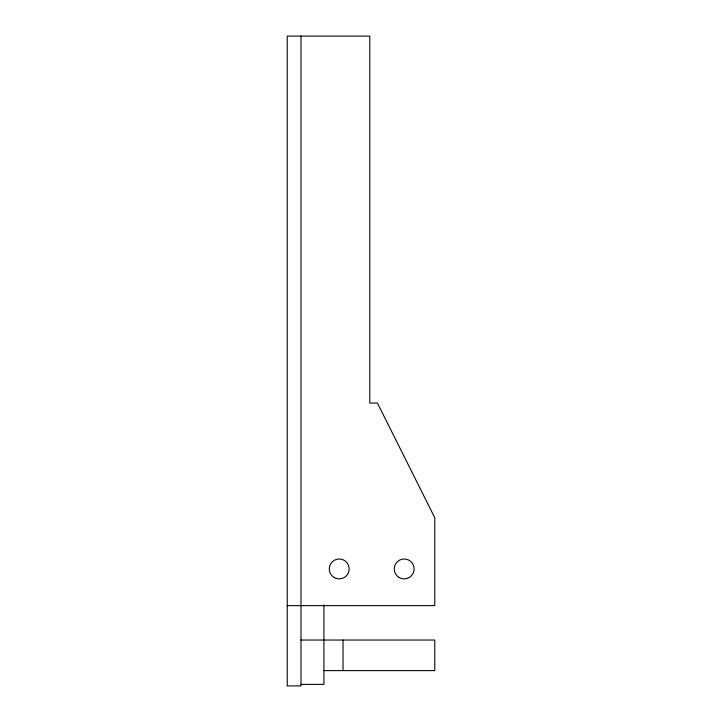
<?xml version="1.0" encoding="UTF-8"?>
<svg xmlns="http://www.w3.org/2000/svg" width="722" height="722" viewBox="0 0 722 722"><rect width="100%" height="100%" fill="white"/><g stroke="black" fill="none" stroke-linecap="round" stroke-linejoin="round"><path stroke-width="1.08" d="M287.23 605.632L434.77 605.632L434.77 517.719L377.435 403.047L369.79 403.047L369.79 36.1L287.23 36.1L287.23 685.9L300.993 685.9L300.993 36.1M300.993 640.035L434.77 640.035L434.77 670.612L323.925 670.612M300.993 684.375L323.925 684.375L323.925 604.91M343.031 640.035L343.031 670.612M334.241 577.546A9.937 9.937 0 0 0 349.15 568.936A9.937 9.937 0 0 0 334.241 560.326A9.937 9.937 0 0 0 334.241 577.546M399.221 577.546A9.937 9.937 0 0 0 414.13 568.936A9.937 9.937 0 0 0 399.221 560.326A9.937 9.937 0 0 0 399.221 577.546"/></g></svg>
